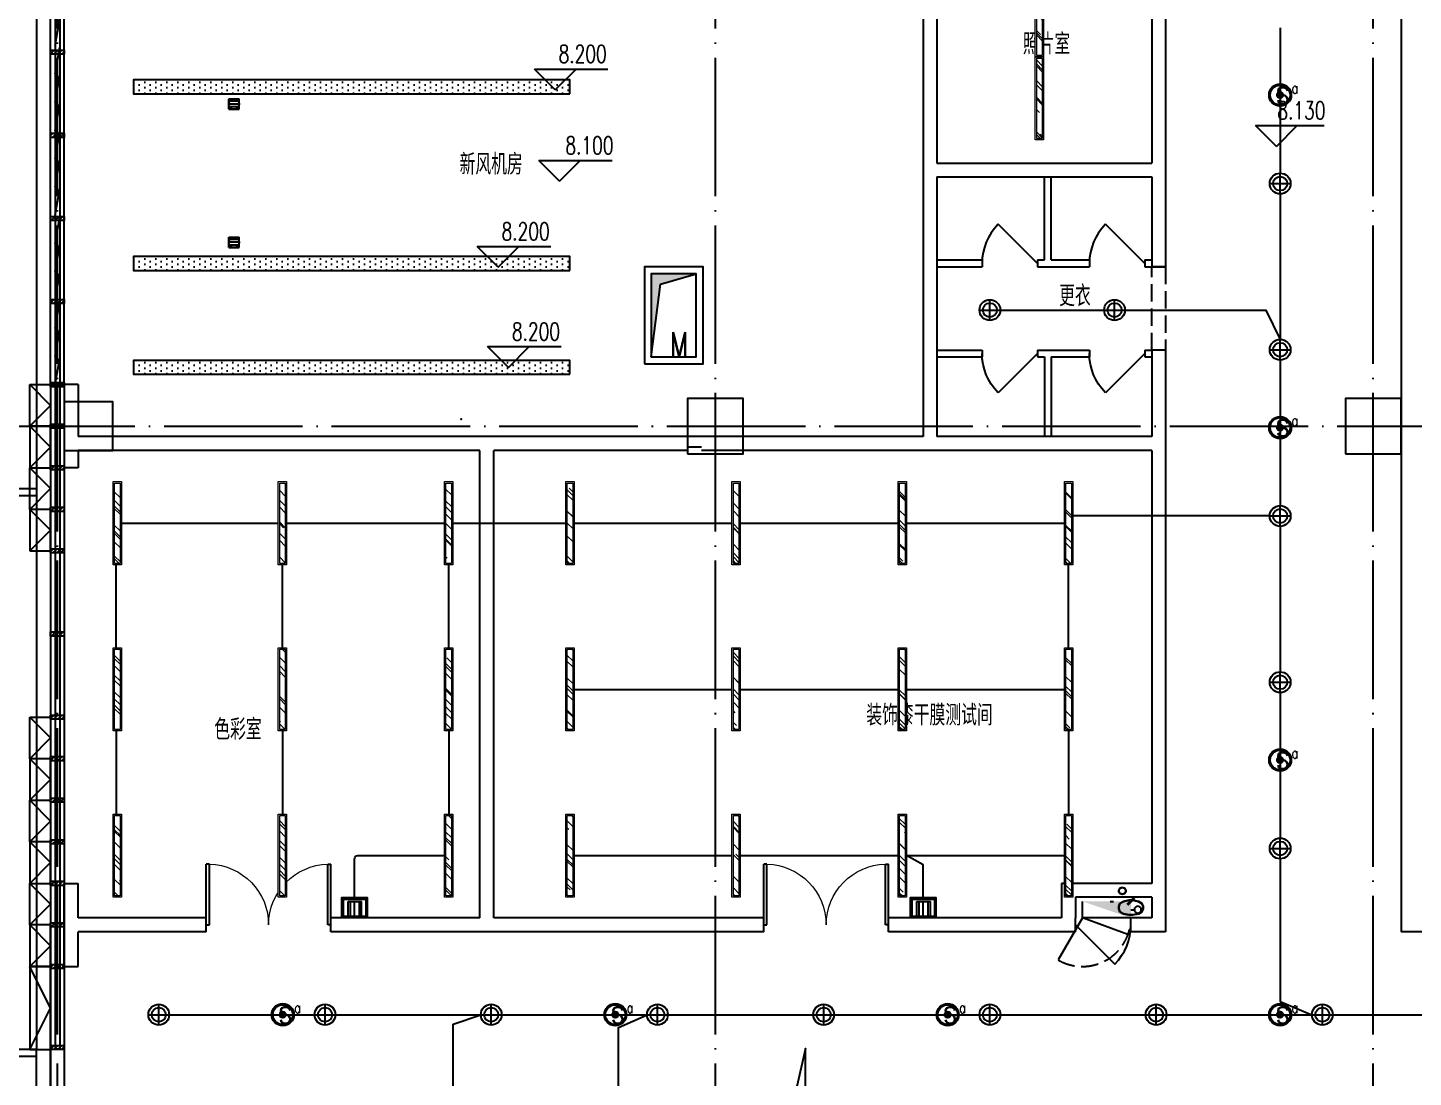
# Model space of a CAD drawing. Extents: x -621157 to 1764546, y -106808 to 741893.
# Drawn here: x 370495 to 390501, y 110600 to 125754 of the extents above; entities that cross this region are included whole.
import ezdxf
from ezdxf.enums import TextEntityAlignment as Align

# ---------------------------------------------------------------- set-up
doc = ezdxf.new("R2010")
doc.units = 0
doc.header["$LTSCALE"] = 1000
doc.header["$MEASUREMENT"] = 0
for name, pattern in [('XREF-A-101-平面图_t3$0$__DASH', [0.35, 0.25, -0.1]), ('XREF-A-101-平面图_t3$0$DASH', [0.35, 0.25, -0.1]), ('XREF-A-101-平面图_t3$0$DOTE', [2.42, 2, -0.2, 0.02, -0.2])]:
    doc.linetypes.add(name, pattern=pattern)
for name, color, linetype in [('0-底图', 7, 'Continuous'), ('A-吊顶图及精装修区域', 7, 'Continuous'), ('EQUIP-照明', 3, 'Continuous'), ('I-LIGHT', 3, 'Continuous'), ('SIG_TEXT', 2, 'Continuous'), ('WIRE-控制', 6, 'Continuous'), ('WIRE-照明', 4, 'Continuous'), ('XREF-A-101-平面图_t3$0$A-COLUMN', 8, 'Continuous'), ('XREF-A-101-平面图_t3$0$A-CURTWALL', 8, 'Continuous'), ('XREF-A-101-平面图_t3$0$A-DIM_ELEV', 8, 'Continuous'), ('XREF-A-101-平面图_t3$0$A-DOTE', 8, 'Continuous'), ('XREF-A-101-平面图_t3$0$A-PUB_HATCH', 8, 'Continuous'), ('XREF-A-101-平面图_t3$0$A-ROOF', 8, 'Continuous'), ('XREF-A-101-平面图_t3$0$A-ROOM-CH', 8, 'Continuous'), ('XREF-A-101-平面图_t3$0$A-SEE', 8, 'Continuous'), ('XREF-A-101-平面图_t3$0$A-WALL', 8, 'Continuous'), ('XREF-A-101-平面图_t3$0$A-WALL-FILL', 8, 'Continuous'), ('XREF-A-101-平面图_t3$0$A-WINDOW', 8, 'Continuous'), ('XREF-A-101-平面图_t3$0$A-开启符号', 8, 'Continuous'), ('XREF-A-101-平面图_t3$0$A-背衬铝板', 8, 'Continuous'), ('XREF-A-101-平面图_t3$0$I-WALL-GYPSUM', 8, 'Continuous'), ('XREF-A-101-平面图_t3$0$M-HOLE', 8, 'Continuous'), ('XREF-A-101-平面图_t3$0$P-EQUIPMENT', 8, 'Continuous'), ('XREF-A-101-平面图_t3$0$PUB_TEXT', 8, 'Continuous'), ('XREF-A-101-平面图_t3$0$水-尺寸', 8, 'Continuous'), ('控制系统', 6, 'Continuous'), ('设备容量', 6, 'Continuous')]:
    doc.layers.add(name, color=color, linetype=linetype)
doc.layers.add('弱电设备层', color=1, linetype='Continuous', lineweight=9)
doc.layers.add('灯具图例与顶面填充$0$I-C-light', color=3, linetype='Continuous', lineweight=13)
doc.styles.add('_TEL_DIM', font='SIMPLEX', dxfattribs={"width": 0.8, "height": 3.5, "bigfont": 'HZTXT'})
doc.styles.add('DIM_FONT', font='ROMANS', dxfattribs={"width": 0.8, "bigfont": 'HZDXC'})
doc.styles.get("Standard").update_dxf_attribs({"font": 'romans.shx', "bigfont": 'HZDXC.SHX'})
doc.styles.add('XREF-A-101-平面图_t3$0$-HZDXCROMANS', font='ROMANS.shx', dxfattribs={"bigfont": 'HZDXC.shx'})
doc.styles.add('XREF-A-101-平面图_t3$0$A-STANDARD', font='SIMPLEX', dxfattribs={"bigfont": 'GBCBIG'})
doc.styles.add('XREF-A-101-平面图_t3$0$hzdxcROMANS', font='ROMANS', dxfattribs={"width": 0.8, "bigfont": 'HZDXC'})
doc.styles.add('XZC', font='SIMPLEX.SHX', dxfattribs={"width": 0.7, "bigfont": 'hztxt.shx'})
doc.linetypes.add('Ground', pattern='A,0.75,-0.125,[135,sr.shx,S=0.1,R=0,X=-0.15,Y=0],0.125,-0.125', length=1.125)
doc.linetypes.add('LED_LINE', pattern='A,12.7,-5.08,["LED",XZC,S=2.54,R=0,X=-2.54,Y=-1.27],-6.35', length=24.13)
doc.dimstyles.get("Standard").update_dxf_attribs({"dimscale": 100, "dimtxt": 3.5, "dimasz": 1, "dimexe": 2.5, "dimexo": 3, "dimgap": 1.5, "dimtad": 1, "dimdec": 0, "dimzin": 0, "dimdsep": 46, "dimtxsty": 'Standard', "dimblk": 'ARCHTICK', "dimcen": 0.09, "dimadec": 0, "dimazin": 0, "dimtfac": 1, "dimtdec": 0, "dimtix": 1, "dimtmove": 2, "dimatfit": 3, "dimfxl": 0, "dimtolj": 1, "dimtzin": 0, "dimarcsym": 0})

# ---------------------------------------------------------------- blocks, each defined once
blk = doc.blocks.new('XREF-A-101-平面图_t3$0$轴网(2)')
at = {"layer": 'XREF-A-101-平面图_t3$0$A-DOTE', "linetype": 'XREF-A-101-平面图_t3$0$DOTE'}
for p, q in [((0, -3300), (0, 43300)), ((9500, -3300), (9500, 43300)), ((19000, -3300), (19000, 43300)), ((-3300, 20000), (69800, 20000))]:
    blk.add_line(p, q, dxfattribs=at)
blk = doc.blocks.new('XREF-A-101-平面图_t3$0$柱网2F')
at = {"layer": 'XREF-A-101-平面图_t3$0$A-COLUMN'}
for points in [[(9100, -20400), (9900, -20400), (9900, -19600), (9100, -19600)], [(18600, -20400), (19400, -20400), (19400, -19600), (18600, -19600)], [(100, -20350), (800, -20350), (800, -19650), (100, -19650)]]:
    blk.add_lwpolyline(points, close=True, dxfattribs=at)
blk = doc.blocks.new('XREF-A-101-平面图_t3$0$G$C869EB286')
at = {"layer": 'XREF-A-101-平面图_t3$0$A-WINDOW'}
h = blk.add_hatch(dxfattribs=at)
h.set_pattern_fill('ANSI31', color=256, scale=25)
h.set_pattern_definition([(45, (-143.957, -89940), (-28.0633, 28.0633), [])])
h.paths.add_polyline_path([(0, 60), (200, 60), (200, 0), (0, 0)])
blk.add_lwpolyline([(0, 60), (200, 60), (200, 0), (0, 0)], close=True, dxfattribs=at)
blk = doc.blocks.new('XREF-A-101-平面图_t3$0$ROOM')
at = {"layer": 'XREF-A-101-平面图_t3$0$A-ROOM-CH', "style": 'XREF-A-101-平面图_t3$0$-HZDXCROMANS', "width": 0.6}
for tag, p in [('中文房间名称', (0, -1000)), ('英文房间名称', (0, -1500))]:
    blk.add_attdef(tag, text='', height=300, dxfattribs=at).set_placement(p, align=Align.CENTER)
blk = doc.blocks.new('_ArchTick')
at = {"color": 0, "linetype": 'ByBlock', "const_width": 0.4}
blk.add_lwpolyline([(-0.5, -0.5), (0.5, 0.5)], dxfattribs=at)
blk = doc.blocks.new('*D25423')
at = {"layer": 'Defpoints', "color": 0}
blk.add_point((0, 0), dxfattribs=at)
blk.add_point((0, 0), dxfattribs=at)
blk.add_point((0, 0), dxfattribs=at)
blk.add_point((0, 0), dxfattribs=at)
at = {"layer": 'XREF-A-101-平面图_t3$0$水-尺寸', "color": 0, "linetype": 'ByBlock', "lineweight": -2}
blk.add_line((0, 300), (0, 250), dxfattribs=at)
blk.add_line((0, 300), (0, 250), dxfattribs=at)
blk.add_arc((0, 0), 0, 180, 180, dxfattribs=at)
at = {"layer": 'XREF-A-101-平面图_t3$0$水-尺寸', "color": 0, "linetype": 'ByBlock', "lineweight": -2, "xscale": 100, "yscale": 100, "zscale": 100}
for rotation in [90, 90.00000000000001]:
    blk.add_blockref('_ArchTick', (0, 0), dxfattribs=dict(at, rotation=rotation))
at = {"layer": 'XREF-A-101-平面图_t3$0$水-尺寸', "color": 0, "insert": (0, 0), "char_height": 350, "attachment_point": 5}
blk.add_mtext('\\A1;0%%d', dxfattribs=at)
blk = doc.blocks.new('XREF-A-101-平面图_t3$0$地漏1')
for p, q in [((-75, -75), (-75, 75)), ((75, 75), (-75, 75)), ((-40, 75), (-40, -75)), ((0, 75), (0, -75)), ((40, 75), (40, -75)), ((75, -75), (75, 75)), ((75, -75), (-75, -75))]:
    blk.add_line(p, q)
blk.add_circle((0, 0), 75)
blk = doc.blocks.new('XREF-A-101-平面图_t3$0$G$C763C4DB6')
at = {"layer": 'XREF-A-101-平面图_t3$0$PUB_TEXT', "zscale": 0.5, "rotation": 270}
for p in [(-51470, 21352), (-51470, 19355)]:
    blk.add_blockref('XREF-A-101-平面图_t3$0$地漏1', p, dxfattribs=at)
blk = doc.blocks.new('XREF-A-101-平面图_t3$0$DOOR2DLIB$SYSLIB$00000108')
at = {"color": 0}
for p, q in [((-0.5, 0), (-0.5, 0.4875)), ((-0.475, 0.4875), (-0.5, 0.4875)), ((-0.475, 0), (-0.475, 0.4875)), ((0.475, 0), (0.475, 0.4875)), ((0.475, 0.4875), (0.5, 0.4875)), ((0.5, 0), (0.5, 0.4875)), ((-0.5, 0), (-0.475, 0)), ((0.5, 0), (0.475, 0))]:
    blk.add_line(p, q, dxfattribs=at)
at = {"color": 0, "lineweight": 13}
for centre, start, end in [((-0.4875, 0), 0, 88.53072), ((0.4875, 0), 91.46928, 180)]:
    blk.add_arc(centre, 0.4875, start, end, dxfattribs=at)
blk = doc.blocks.new('XREF-A-101-平面图_t3$0$WINDOW2DLIB$SYSLIB$00000012')
at = {"color": 0}
for points in [[(-0.5, 0.5), (-0.5, -0.5)], [(0.5, 0.5), (-0.5, 0.5)], [(0.5, -0.5), (0.5, 0.5)], [(-0.5, 0.1667), (0.5, 0.1667)], [(-0.3839, -0.1667), (-0.448, 0.1667)], [(-0.3159, -0.1667), (-0.38, 0.1667)], [(-0.2479, -0.1667), (-0.312, 0.1667)], [(-0.1799, -0.1667), (-0.244, 0.1667)], [(-0.1119, -0.1667), (-0.176, 0.1667)], [(-0.0439, -0.1667), (-0.108, 0.1667)], [(0.0241, -0.1667), (-0.04, 0.1667)], [(0.0921, -0.1667), (0.028, 0.1667)], [(0.16, -0.1667), (0.0959, 0.1667)], [(0.228, -0.1667), (0.1639, 0.1667)], [(0.296, -0.1667), (0.2319, 0.1667)], [(0.364, -0.1667), (0.2999, 0.1667)], [(0.432, -0.1667), (0.3679, 0.1667)], [(0.5, -0.1667), (0.4359, 0.1667)], [(-0.4519, -0.1667), (-0.5, 0.0836)], [(-0.5, -0.1667), (0.5, -0.1667)], [(0.5, -0.5), (-0.5, -0.5)]]:
    blk.add_lwpolyline(points, dxfattribs=at)
blk = doc.blocks.new('XREF-A-101-平面图_t3$0$DOOR2DLIB$SYSLIB$00000101')
at = {"color": 0}
blk.add_line((0.5, 0), (-0.207, 0.707), dxfattribs=at)
blk.add_arc((0.5, 0), 1, 135, 180, dxfattribs=at)
blk = doc.blocks.new('筒灯')
at = {"color": 8}
for p, q in [((150, 0), (-150, 0)), ((0, 150), (0, -150))]:
    blk.add_line(p, q, dxfattribs=at)
blk.add_circle((0, 0), 150)
blk.add_circle((0, 0), 102, dxfattribs=at)
blk = doc.blocks.new('G$C3816A8C5')
at = {"layer": '弱电设备层', "lineweight": -3}
for p, q in [((-114, 25), (-114, 298)), ((-114, 298), (129, 298)), ((-72, 25), (-72, 298)), ((1, 25), (1, 298)), ((87, 25), (87, 298)), ((129, 25), (129, 298))]:
    blk.add_line(p, q, dxfattribs=at)
for points in [[(-228, 0), (-228, 368), (228, 368), (228, 0)], [(-200, 25), (-200, 341), (202, 341), (202, 25)]]:
    blk.add_lwpolyline(points, close=True, dxfattribs=at)
blk = doc.blocks.new('灯具图例与顶面填充$0$顶面图例$0$16-吊线灯-011')
at = {"color": 8}
blk.add_wipeout([(0, 35), (0, -25), (600, -25), (600, 35)], dxfattribs=at)
at = {"linetype": 'ByBlock'}
h = blk.add_hatch(dxfattribs=at)
h.set_pattern_fill('AR-RROOF', color=250, scale=5, angle=45)
h.set_pattern_definition([(45, (-809054.52, -461832.93), (107.763073, 287.368196), [1905, -254, 635, -127]), (45, (-808979.98, -461668.59), (-209.239968, 29.634845), [381, -41.91, 762, -95.25]), (45, (-809085.95, -461711.69), (406.805602, 527.141034), [1016, -177.8, 508, -127])])
h.paths.add_polyline_path([(10, 25), (590, 25), (590, -15), (10, -15)])
at = {"color": 0, "linetype": 'ByBlock'}
for points in [[(0, 35), (600, 35), (600, -25), (0, -25)], [(10, 25), (590, 25), (590, -15), (10, -15)]]:
    blk.add_lwpolyline(points, close=True, dxfattribs=at)
blk = doc.blocks.new('G$CDFA8365F')
at = {"layer": '灯具图例与顶面填充$0$I-C-light', "xscale": 2, "yscale": 2, "zscale": 2, "rotation": 90}
for p in [(-52310, -14666), (-65626, -22000), (-63240, -22000), (-60840, -22000), (-59090, -22000), (-56690, -22000), (-54290, -22000), (-51890, -22000), (-65626, -24400), (-63240, -24400), (-60840, -24400), (-59090, -24400), (-56690, -24400), (-54290, -24400), (-51890, -24400), (-65626, -26800), (-63240, -26800), (-60840, -26800), (-59090, -26800), (-56690, -26800), (-54290, -26800), (-51890, -26800)]:
    blk.add_blockref('灯具图例与顶面填充$0$顶面图例$0$16-吊线灯-011', p, dxfattribs=at)
blk.add_blockref('灯具图例与顶面填充$0$顶面图例$0$16-吊线灯-011', (-52310, -15866), dxfattribs=at)
blk = doc.blocks.new('SS')
at = {"layer": '控制系统'}
for p, q in [((351296, 52793), (351149, 52793)), ((351290, 52821), (351155, 52765)), ((351155, 52821), (351290, 52765)), ((351171, 52844), (351275, 52741)), ((351275, 52844), (351171, 52741)), ((351195, 52860), (351251, 52725)), ((351251, 52860), (351195, 52725)), ((351223, 52866), (351223, 52719))]:
    blk.add_line(p, q, dxfattribs=at)
for radius in [303, 272, 83.5, 73.3]:
    blk.add_circle((351223, 52793), radius, dxfattribs=at)
at = {"color": 7, "style": '_TEL_DIM', "width": 0.8}
blk.add_text('s', height=673, dxfattribs=at).set_placement((351098, 52554))
at = {"layer": 'SIG_TEXT', "style": 'DIM_FONT', "width": 0.75}
blk.add_text('a', height=300, dxfattribs=at).set_placement((351535, 52835))
blk = doc.blocks.new('XREF-A-101-平面图_t3$0$单出口消火栓新')
for p, q in [((-240, 700), (-846.2, 1050)), ((-479.4, 42.2), (-240, 700)), ((-240, 0), (-240, 700)), ((-240, 700), (0, 700))]:
    blk.add_line(p, q)
at = {"color": 0, "linetype": 'XREF-A-101-平面图_t3$0$DASH'}
blk.add_arc((-240, 700), 700, 150, 270, dxfattribs=at)
blk.add_solid([(-240, 0), (0, 0), (0, 700)])
at = {"layer": 'XREF-A-101-平面图_t3$0$水-尺寸', "linetype": 'ByBlock'}
dim = blk.add_angular_dim_3p(base=(0, 0), center=(0, 0), p1=(0, 0), p2=(0, 0), dimstyle='Standard', dxfattribs=at)
dim.commit()
dim.dimension.update_dxf_attribs({"geometry": '*D25423', "text_midpoint": (0, 0)})
blk = doc.blocks.new('*U25256')
at = {"layer": 'XREF-A-101-平面图_t3$0$P-EQUIPMENT', "color": 10}
blk.add_line((0, 120), (50, 120), dxfattribs=at)
at = {"layer": 'XREF-A-101-平面图_t3$0$P-EQUIPMENT'}
blk.add_circle((100, 120), 50, dxfattribs=at)
at = {"layer": 'XREF-A-101-平面图_t3$0$P-EQUIPMENT', "xscale": -1, "rotation": 90}
blk.add_blockref('XREF-A-101-平面图_t3$0$单出口消火栓新', (0, 0), dxfattribs=at)
blk = doc.blocks.new('XREF-A-101-平面图_t3$0$G$C156FCA62')
at = {"layer": 'XREF-A-101-平面图_t3$0$P-EQUIPMENT', "xscale": -1, "rotation": 180}
blk.add_blockref('*U25256', (15500, 113140), dxfattribs=at)
blk = doc.blocks.new('*U25374')
at = {"layer": 'XREF-A-101-平面图_t3$0$P-EQUIPMENT', "color": 10}
blk.add_line((0, 120), (50, 120), dxfattribs=at)
at = {"layer": 'XREF-A-101-平面图_t3$0$P-EQUIPMENT'}
blk.add_circle((100, 120), 50, dxfattribs=at)
at = {"layer": 'XREF-A-101-平面图_t3$0$P-EQUIPMENT', "xscale": -1, "rotation": 90}
blk.add_blockref('XREF-A-101-平面图_t3$0$单出口消火栓新', (0, 0), dxfattribs=at)
blk = doc.blocks.new('XREF-A-101-平面图_t3$0$G$C646F86AA')
at = {"layer": 'XREF-A-101-平面图_t3$0$P-EQUIPMENT', "xscale": -1, "rotation": 180}
blk.add_blockref('*U25374', (15500, 113140), dxfattribs=at)
blk = doc.blocks.new('XREF-A-101-平面图_t3')
at = {"layer": 'XREF-A-101-平面图_t3$0$A-PUB_HATCH'}
h = blk.add_hatch(dxfattribs=at)
h.set_pattern_fill('DOTS', color=256, scale=50, angle=270)
h.set_pattern_definition([(270, (200100, 364205), (79.375, -39.6875), [0, -79.375])])
h.paths.add_polyline_path([(207400, 124800), (207400, 125000), (201100, 125000), (201100, 124800)])
h = blk.add_hatch(dxfattribs=at)
h.set_pattern_fill('DOTS', color=256, scale=50, angle=270)
h.set_pattern_definition([(270, (200100, 361655), (79.375, -39.6875), [0, -79.375])])
h.paths.add_polyline_path([(207400, 122250), (207400, 122450), (201100, 122450), (201100, 122250)])
h = blk.add_hatch(color=256, dxfattribs=at)
h.dxf.hatch_style = 1
h.paths.add_polyline_path([(209225, 122200), (208575, 122200), (208575, 121000), (208707, 122052)])
h = blk.add_hatch(dxfattribs=at)
h.set_pattern_fill('DOTS', color=256, scale=50, angle=270)
h.set_pattern_definition([(270, (200100, 360155), (79.375, -39.6875), [0, -79.375])])
h.paths.add_polyline_path([(207400, 120750), (207400, 120950), (201100, 120950), (201100, 120750)])
at = {"layer": 'XREF-A-101-平面图_t3$0$A-CURTWALL'}
for p, q in [((199900, 120600), (199900, 111000)), ((200100, 120600), (199900, 120600)), ((199967, 120600), (199967, 111000)), ((200033, 120600), (200033, 111000)), ((200100, 120600), (200100, 111000)), ((200100, 111000), (199900, 111000))]:
    blk.add_line(p, q, dxfattribs=at)
at = {"layer": 'XREF-A-101-平面图_t3$0$A-DIM_ELEV'}
for p, q in [((207188, 124857), (206888, 125157)), ((206888, 125157), (207947, 125157)), ((207188, 124857), (207488, 125157)), ((217601, 124041), (217301, 124341)), ((217301, 124341), (218291, 124341)), ((217601, 124041), (217901, 124341)), ((207250, 123537), (206950, 123837)), ((206950, 123837), (208010, 123837)), ((207250, 123537), (207550, 123837)), ((206363, 122296), (206063, 122596)), ((206063, 122596), (207123, 122596)), ((206363, 122296), (206663, 122596)), ((206512, 120849), (206212, 121149)), ((206212, 121149), (207272, 121149)), ((206512, 120849), (206812, 121149))]:
    blk.add_line(p, q, dxfattribs=at)
at = {"layer": 'XREF-A-101-平面图_t3$0$A-ROOF'}
for points in [[(199700, 110900), (198800, 110900), (198800, 119100), (199700, 119100)], [(199700, 111000), (198900, 111000), (198900, 119000), (199700, 119000)]]:
    blk.add_lwpolyline(points, dxfattribs=at)
at = {"layer": 'XREF-A-101-平面图_t3$0$A-SEE'}
blk.add_lwpolyline([(238100, 140100), (238100, 140300), (199700, 140300), (199700, 111000)], dxfattribs=at)
at = {"layer": 'XREF-A-101-平面图_t3$0$A-SEE', "linetype": 'XREF-A-101-平面图_t3$0$DASH'}
blk.add_lwpolyline([(215800, 122300), (216000, 122300), (216000, 121100), (215800, 121100)], close=True, dxfattribs=at)
at = {"layer": 'XREF-A-101-平面图_t3$0$A-WALL'}
for p, q in [((215800, 127100), (215800, 123800)), ((216000, 127100), (216000, 123700)), ((219400, 127100), (219400, 120000)), ((212700, 126700), (212700, 123800)), ((212500, 126600), (212500, 123700)), ((212500, 123700), (212500, 119850)), ((212700, 123800), (215800, 123800)), ((216000, 123700), (216000, 122300)), ((212700, 123600), (215800, 123600)), ((212700, 123600), (212700, 119850)), ((215800, 123600), (215800, 122300)), ((216000, 122300), (215800, 122300)), ((215800, 121100), (215800, 119850)), ((216000, 121100), (215800, 121100)), ((216000, 121100), (216000, 119750)), ((200100, 120600), (200100, 119750)), ((200300, 120600), (200100, 120600)), ((200300, 120600), (200300, 119850)), ((206200, 119850), (200300, 119850)), ((209200, 119850), (206200, 119850)), ((212500, 119850), (209200, 119850)), ((215800, 119850), (212700, 119850)), ((219400, 120000), (219400, 116100)), ((200100, 119750), (200100, 119400)), ((200100, 119750), (200100, 119750)), ((200300, 119650), (200300, 119400)), ((206100, 119650), (200300, 119650)), ((206100, 112900), (206100, 119650)), ((206300, 112900), (206300, 119650)), ((209100, 119650), (206300, 119650)), ((209300, 119700), (209100, 119700)), ((212600, 119650), (209300, 119650)), ((215800, 119650), (212600, 119650)), ((215800, 119650), (215800, 113400)), ((216000, 119750), (216000, 113300)), ((200300, 119400), (200100, 119400)), ((219400, 116100), (219400, 115800)), ((219400, 115800), (219400, 112700)), ((200100, 112800), (200100, 113400)), ((200100, 113400), (200300, 113400)), ((200300, 112900), (200300, 113400)), ((214500, 113400), (214500, 112900)), ((215800, 113400), (214500, 113400)), ((216000, 113300), (216000, 112700)), ((214700, 113200), (214700, 112900)), ((215800, 113200), (214700, 113200)), ((215800, 113200), (215800, 112900)), ((202150, 112900), (200300, 112900)), ((206100, 112900), (203950, 112900)), ((210200, 112900), (206300, 112900)), ((214500, 112900), (212000, 112900)), ((215800, 112900), (215500, 112900)), ((200100, 112200), (200100, 112800)), ((200300, 112200), (200300, 112700)), ((202150, 112700), (200300, 112700)), ((206200, 112700), (203950, 112700)), ((210200, 112700), (206200, 112700)), ((214600, 112700), (212000, 112700)), ((214700, 112700), (214600, 112700)), ((216000, 112700), (215500, 112700)), ((219700, 112700), (219400, 112700)), ((200100, 112200), (200300, 112200))]:
    blk.add_line(p, q, dxfattribs=at)
for points in [[(202150, 112700), (202150, 112900)], [(203950, 112700), (203950, 112900)], [(210200, 112700), (210200, 112900)], [(212000, 112700), (212000, 112900)], [(214700, 112700), (214700, 112900)], [(215500, 112700), (215500, 112900)]]:
    blk.add_lwpolyline(points, dxfattribs=at)
at = {"layer": 'XREF-A-101-平面图_t3$0$A-WALL-FILL', "color": 171}
for p, q in [((199700, 110100), (199700, 111000)), ((199700, 111000), (199900, 111000)), ((199900, 111000), (199900, 110350)), ((200100, 111000), (199900, 111000)), ((199900, 110100), (199900, 111000)), ((200100, 111000), (200100, 110350))]:
    blk.add_line(p, q, dxfattribs=at)
at = {"layer": 'XREF-A-101-平面图_t3$0$A-开启符号', "linetype": 'Continuous'}
for points in [[(199600, 120600), (199900, 120600), (199900, 120000), (199600, 120000)], [(199600, 119400), (199900, 119400), (199900, 120000), (199600, 120000)], [(199600, 119400), (199900, 119400), (199900, 118800), (199600, 118800)], [(199600, 118200), (199900, 118200), (199900, 118800), (199600, 118800)], [(199600, 115800), (199900, 115800), (199900, 115200), (199600, 115200)], [(199600, 114600), (199900, 114600), (199900, 115200), (199600, 115200)], [(199600, 114600), (199900, 114600), (199900, 114000), (199600, 114000)], [(199600, 113400), (199900, 113400), (199900, 114000), (199600, 114000)], [(199600, 113400), (199900, 113400), (199900, 112800), (199600, 112800)], [(199600, 112200), (199900, 112200), (199900, 112800), (199600, 112800)], [(199600, 111000), (199900, 111000), (199900, 112200), (199600, 112200)]]:
    blk.add_lwpolyline(points, close=True, dxfattribs=at)
for points in [[(199600, 120600), (199900, 120300), (199600, 120000)], [(199600, 119400), (199900, 119700), (199600, 120000)], [(199600, 119400), (199900, 119100), (199600, 118800)], [(199600, 118200), (199900, 118500), (199600, 118800)], [(199600, 115800), (199900, 115500), (199600, 115200)], [(199600, 114600), (199900, 114900), (199600, 115200)], [(199600, 114600), (199900, 114300), (199600, 114000)], [(199600, 113400), (199900, 113700), (199600, 114000)], [(199600, 113400), (199900, 113100), (199600, 112800)], [(199600, 112200), (199900, 112500), (199600, 112800)], [(199600, 111000), (199900, 111600), (199600, 112200)]]:
    blk.add_lwpolyline(points, dxfattribs=at)
at = {"layer": 'XREF-A-101-平面图_t3$0$A-背衬铝板', "color": 6, "linetype": 'XREF-A-101-平面图_t3$0$__DASH', "ltscale": 0.5, "const_width": 30}
for points in [[(200000, 120570), (200000, 119430)], [(200000, 113370), (200000, 112230)]]:
    blk.add_lwpolyline(points, dxfattribs=at)
at = {"layer": 'XREF-A-101-平面图_t3$0$I-WALL-GYPSUM'}
for p, q in [((214250, 122400), (214250, 123600)), ((214250, 123600), (214350, 123600)), ((214350, 122400), (214350, 123600)), ((212700, 122400), (213350, 122400)), ((212700, 122400), (212700, 122300)), ((212700, 122300), (213350, 122300)), ((214150, 122400), (214250, 122400)), ((214150, 122300), (214300, 122300)), ((214300, 122300), (214900, 122300)), ((214350, 122400), (214900, 122400)), ((215700, 122400), (215800, 122400)), ((215700, 122300), (215800, 122300)), ((215800, 122400), (215800, 122300)), ((212700, 121100), (213350, 121100)), ((212700, 121100), (212700, 121000)), ((214150, 121100), (214300, 121100)), ((214300, 121100), (214900, 121100)), ((215700, 121100), (215800, 121100)), ((215800, 121100), (215800, 121000)), ((212700, 121000), (213350, 121000)), ((214150, 121000), (214250, 121000)), ((214250, 121000), (214250, 119850)), ((214350, 121000), (214350, 119850)), ((214350, 121000), (214900, 121000)), ((215700, 121000), (215800, 121000)), ((214350, 119850), (214250, 119850))]:
    blk.add_line(p, q, dxfattribs=at)
for points in [[(213350, 122400), (213350, 122300)], [(214150, 122400), (214150, 122300)], [(214900, 122400), (214900, 122300)], [(215700, 122400), (215700, 122300)], [(213350, 121100), (213350, 121000)], [(214150, 121100), (214150, 121000)], [(214900, 121100), (214900, 121000)], [(215700, 121100), (215700, 121000)]]:
    blk.add_lwpolyline(points, dxfattribs=at)
at = {"layer": 'XREF-A-101-平面图_t3$0$M-HOLE'}
for points in [[(207400, 124800), (207400, 125000), (201100, 125000), (201100, 124800)], [(207400, 122250), (207400, 122450), (201100, 122450), (201100, 122250)], [(208475, 120900), (209325, 120900), (209325, 122300), (208475, 122300)], [(208575, 121000), (209225, 121000), (209225, 122200), (208575, 122200)], [(207400, 120750), (207400, 120950), (201100, 120950), (201100, 120750)]]:
    blk.add_lwpolyline(points, close=True, dxfattribs=at)
blk.add_lwpolyline([(209225, 122200), (208575, 122200), (208575, 121000), (208707, 122052), (209225, 122200)], dxfattribs=at)
for name, p in [('XREF-A-101-平面图_t3$0$G$C156FCA62', (200000, 0)), ('XREF-A-101-平面图_t3$0$G$C646F86AA', (200000, 0)), ('XREF-A-101-平面图_t3$0$G$C646F86AA', (200000, 0)), ('XREF-A-101-平面图_t3$0$G$C763C4DB6', (254020, 103300))]:
    blk.add_blockref(name, p)
at = {"layer": 'XREF-A-101-平面图_t3$0$A-COLUMN'}
blk.add_blockref('XREF-A-101-平面图_t3$0$柱网2F', (200000, 140000), dxfattribs=at)
at = {"layer": 'XREF-A-101-平面图_t3$0$A-DOTE'}
blk.add_blockref('XREF-A-101-平面图_t3$0$轴网(2)', (200000, 100000), dxfattribs=at)
at = {"layer": 'XREF-A-101-平面图_t3$0$A-ROOM-CH'}
ref = blk.add_blockref('XREF-A-101-平面图_t3$0$ROOM', (214282, 126369), dxfattribs=at)
ref.add_attrib('中文房间名称', '照片室', dxfattribs={"height": 300, "style": 'XREF-A-101-平面图_t3$0$-HZDXCROMANS', "width": 0.8}).set_placement((214282, 125369), align=Align.CENTER)
ref = blk.add_blockref('XREF-A-101-平面图_t3$0$ROOM', (206263, 124632), dxfattribs=at)
ref.add_attrib('中文房间名称', '新风机房', dxfattribs={"height": 300, "style": 'XREF-A-101-平面图_t3$0$-HZDXCROMANS', "width": 0.8}).set_placement((206263, 123632), align=Align.CENTER)
ref = blk.add_blockref('XREF-A-101-平面图_t3$0$ROOM', (214692, 122732), dxfattribs=at)
ref.add_attrib('中文房间名称', '更衣', dxfattribs={"height": 300, "style": 'XREF-A-101-平面图_t3$0$-HZDXCROMANS', "width": 0.8}).set_placement((214692, 121732), align=Align.CENTER)
ref = blk.add_blockref('XREF-A-101-平面图_t3$0$ROOM', (212592, 116679), dxfattribs=at)
ref.add_attrib('中文房间名称', '装饰漆干膜测试间', dxfattribs={"height": 300, "style": 'XREF-A-101-平面图_t3$0$-HZDXCROMANS', "width": 0.8}).set_placement((212592, 115679), align=Align.CENTER)
ref = blk.add_blockref('XREF-A-101-平面图_t3$0$ROOM', (202607, 116472), dxfattribs=at)
ref.add_attrib('中文房间名称', '色彩室', dxfattribs={"height": 300, "style": 'XREF-A-101-平面图_t3$0$-HZDXCROMANS', "width": 0.8}).set_placement((202607, 115472), align=Align.CENTER)
at = {"layer": 'XREF-A-101-平面图_t3$0$A-WINDOW'}
for name, p, xscale, yscale, zscale, rotation in [('XREF-A-101-平面图_t3$0$WINDOW2DLIB$SYSLIB$00000012', (200000, 123600), 6000.000000003973, 200, 6000.000000003973, 270.0000000000036), ('XREF-A-101-平面图_t3$0$DOOR2DLIB$SYSLIB$00000108', (203050, 112800), 1800, -1800, 1800, 180), ('XREF-A-101-平面图_t3$0$DOOR2DLIB$SYSLIB$00000108', (211100, 112800), 1800, -1800, 1800, 180), ('XREF-A-101-平面图_t3$0$DOOR2DLIB$SYSLIB$00000101', (215100, 112800), 800, 800, 800, 180)]:
    blk.add_blockref(name, p, dxfattribs=dict(at, xscale=xscale, yscale=yscale, zscale=zscale, rotation=rotation))
at = {"layer": 'XREF-A-101-平面图_t3$0$A-WINDOW', "rotation": 180}
for p in [(200100, 125430), (200100, 124230), (200100, 123030), (200100, 121830), (200100, 120630), (200100, 119430), (200100, 118230), (200100, 117030), (200100, 115830), (200100, 114630), (200100, 113430), (200100, 112230), (200100, 111060)]:
    blk.add_blockref('XREF-A-101-平面图_t3$0$G$C869EB286', p, dxfattribs=at)
at = {"layer": 'XREF-A-101-平面图_t3$0$A-WINDOW', "xscale": 800, "zscale": 800}
for p, yscale in [((213750, 122350), 800), ((215300, 122350), 800), ((213750, 121050), -800), ((215300, 121050), -800)]:
    blk.add_blockref('XREF-A-101-平面图_t3$0$DOOR2DLIB$SYSLIB$00000101', p, dxfattribs=dict(at, yscale=yscale))
at = {"layer": 'XREF-A-101-平面图_t3$0$A-WINDOW'}
for p in [(199900, 119970), (199900, 118770), (199900, 115170), (199900, 113970), (199900, 112770)]:
    blk.add_blockref('XREF-A-101-平面图_t3$0$G$C869EB286', p, dxfattribs=at)
at = {"layer": 'XREF-A-101-平面图_t3$0$A-DIM_ELEV', "color": 7, "style": 'XREF-A-101-平面图_t3$0$A-STANDARD', "width": 0.705882}
for s, p in [('8.200', (207237, 125247)), ('8.130', (217615, 124431)), ('8.100', (207335, 123927)), ('8.200', (206413, 122686)), ('8.200', (206562, 121239))]:
    blk.add_text(s, height=255, dxfattribs=at).set_placement(p)
at = {"layer": 'XREF-A-101-平面图_t3$0$M-HOLE', "style": 'XREF-A-101-平面图_t3$0$hzdxcROMANS', "width": 0.7}
blk.add_text('M', height=360, dxfattribs=at).set_placement((208846, 121000))

msp = doc.modelspace()

# ---------------------------------------------------------------- block references
at = {"layer": '0-底图'}
msp.add_blockref('XREF-A-101-平面图_t3', (170924, 0), dxfattribs=at)

# ---------------------------------------------------------------- next in the draw order: linework, layer by layer
at = {"layer": 'WIRE-控制', "linetype": 'Ground'}
for points in [[(388579, 125754), (388579, 123654)], [(388579, 123354), (388579, 121254)], [(384538, 121677), (386038, 121677)], [(386338, 121677), (388371, 121677), (388579, 121254)], [(388579, 120954), (388579, 118854)], [(388579, 118554), (388579, 116454)], [(388579, 116154), (388579, 114054)], [(388579, 113754), (388579, 111694), (389038, 111504)], [(372538, 111504), (374638, 111504)], [(374938, 111504), (377038, 111504)], [(377338, 111504), (379438, 111504)], [(379024, 109200), (379024, 111321), (379438, 111504)], [(379738, 111504), (381838, 111504)], [(382138, 111504), (384238, 111504)], [(384538, 111504), (386638, 111504)], [(386938, 111504), (389038, 111504)], [(389338, 111504), (391438, 111504)]]:
    msp.add_lwpolyline(points, dxfattribs=at)
at = {"layer": 'WIRE-控制', "linetype": 'Ground', "elevation": 672}
for points in [[(371834, 118600), (374114, 118600)], [(374234, 118600), (376514, 118600)], [(376583, 118600), (378284, 118600)], [(378384, 118600), (380684, 118600)], [(380784, 118600), (383064, 118600)], [(383184, 118600), (385464, 118600)], [(371774, 116800), (371774, 118000)], [(374174, 116800), (374174, 118000)], [(376574, 116800), (376574, 118000)], [(385524, 116800), (385524, 118000)], [(378384, 116200), (380684, 116200)], [(380784, 116200), (383064, 116200)], [(383184, 116200), (385464, 116200)], [(371774, 115600), (371774, 114400)], [(374174, 115600), (374174, 114400)], [(376574, 115600), (376574, 114400)], [(385524, 115600), (385524, 114400)], [(378384, 113800), (380684, 113800)], [(380784, 113800), (383064, 113800)], [(383184, 113800), (385464, 113800)], [(381724, 109000), (381724, 111017), (381599, 110469), (381724, 109941)], [(381724, 109000), (381724, 111017), (381599, 110469), (381724, 109941)]]:
    msp.add_lwpolyline(points, dxfattribs=at)
at = {"layer": '设备容量'}
msp.add_point((376754, 120100), dxfattribs=at)

# ---------------------------------------------------------------- next in the draw order: block references
at = {"layer": 'EQUIP-照明', "color": 1, "xscale": 0.8, "yscale": 0.8, "zscale": 0.8}
for p in [(375214, 112900), (383426, 112900)]:
    msp.add_blockref('G$C3816A8C5', p, dxfattribs=at)
at = {"layer": 'I-LIGHT', "linetype": 'LED_LINE', "ltscale": 0.5, "rotation": 180}
for p in [(388579, 123504), (384388, 121677), (386188, 121677), (388579, 121104), (388579, 118704), (388579, 116304), (388579, 113904), (372388, 111504), (374788, 111504), (377188, 111504), (379588, 111504), (381988, 111504), (384388, 111504), (386788, 111504), (389188, 111504)]:
    msp.add_blockref('筒灯', p, dxfattribs=at)

# ---------------------------------------------------------------- next in the draw order: block references
at = {"layer": 'A-吊顶图及精装修区域', "color": 2}
msp.add_blockref('G$CDFA8365F', (437424, 140000), dxfattribs=at)

# ---------------------------------------------------------------- next in the draw order: linework, layer by layer
at = {"layer": 'WIRE-控制', "linetype": 'Ground'}
for points in [[(388429, 118704), (385584, 118704)], [(383426, 113194), (383426, 113667), (383184, 113800)], [(376640, 110394), (376640, 111367), (377038, 111504)]]:
    msp.add_lwpolyline(points, dxfattribs=at)
msp.add_lwpolyline([(375214, 113194), (375214, 113750, -0.414214), (375264, 113800), (376514, 113800)], format="xyb", dxfattribs=at)

# ---------------------------------------------------------------- next in the draw order: block references
at = {"layer": 'WIRE-照明', "xscale": 0.528, "yscale": 0.528, "zscale": 0.528}
for p in [(203133, 96906), (203133, 92106), (203133, 87306), (188733, 83629), (193533, 83629), (198333, 83629), (203133, 83629)]:
    msp.add_blockref('SS', p, dxfattribs=at)

doc.saveas('drawing.dxf')
